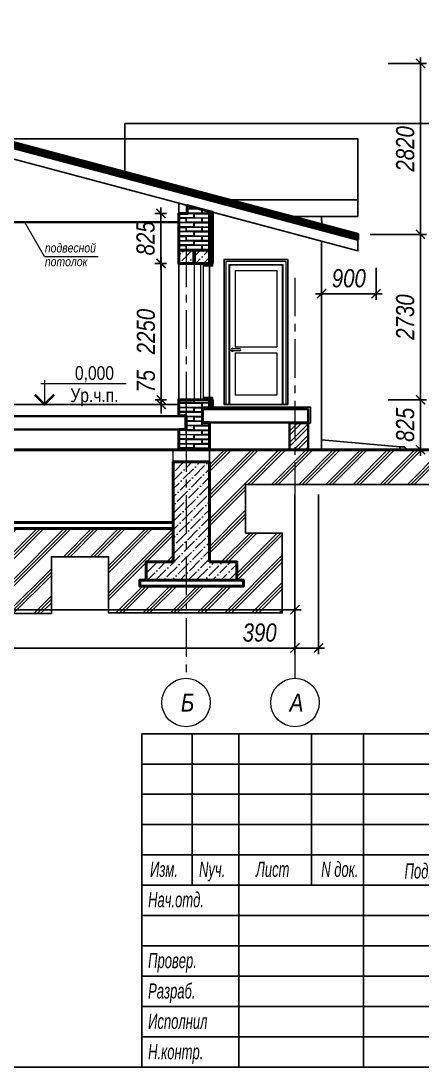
# Model space of a CAD drawing. Header units: millimetres. Extents: x 1582001 to 3303937, y 226471 to 491235.
# Drawn here: x 1855001 to 1861628, y 380855 to 398115 of the extents above; entities that cross this region are included whole.
import ezdxf
from ezdxf.enums import TextEntityAlignment as Align

# ---------------------------------------------------------------- set-up
doc = ezdxf.new("R2010")
doc.units = ezdxf.units.MM
doc.linetypes.add('CENTER', pattern=[50.8, 31.75, -6.35, 6.35, -6.35])
doc.layers.get('Defpoints').update_dxf_attribs({"color": 255, "lineweight": 30})
for name, color, linetype, lineweight in [('A-Wall-G', 22, 'Continuous', 50), ('Двери', 173, 'Continuous', 25), ('Кирпич', 253, 'Continuous', 9), ('Кровля', 232, 'Continuous', 25), ('Окна', 4, 'Continuous', 18), ('Оси', 251, 'CENTER', 9), ('Отметки', 123, 'Continuous', 18), ('Размеры', 7, 'Continuous', 18), ('Стены несущие', 7, 'Continuous', 40), ('тонко', 200, 'Continuous', 13), ('Утеплитель', 145, 'Continuous', 9), ('Штриховки', 251, 'Continuous', 20)]:
    doc.layers.add(name, color=color, linetype=linetype, lineweight=lineweight)
doc.layers.add('Rasmer', color=135, linetype='Continuous')
doc.layers.add('Формуляр', color=138, linetype='Continuous')
doc.styles.add('-АР-', font='ARIALN.TTF', dxfattribs={"width": 0.98, "height": 300})
doc.styles.add('GOST 2.304', font='ARIALNI.TTF', dxfattribs={"width": 0.98, "height": 300})
doc.styles.add('style', font='ARIALNI.TTF', dxfattribs={"width": 0.98, "height": 300})
doc.styles.add('STYLE1', font='ARIALNI.TTF', dxfattribs={"height": 300})
doc.dimstyles.new('М100', dxfattribs={"dimtxt": 600, "dimasz": 150, "dimexe": 100, "dimexo": 200, "dimgap": 100, "dimtad": 1, "dimdec": 0, "dimtxsty": 'style', "dimblk": 'ARCHTICK', "dimcen": 150, "dimdle": 100, "dimclrt": 256, "dimadec": 0, "dimazin": 0, "dimtfac": 1, "dimtdec": 0, "dimtmove": 1, "dimatfit": 3, "dimldrblk": 'NONE', "dimfxl": 0, "dimarcsym": 0})

# ---------------------------------------------------------------- blocks, each defined once
blk = doc.blocks.new('*U27')
h = blk.add_hatch()
h.set_pattern_fill('ANSI37', color=256, scale=20, angle=180, style=0)
h.set_pattern_definition([(225, (8565.04, 115358.71), (44.90128, -44.90128), []), (315, (8565.04, 115358.71), (44.90128, 44.90128), [])])
h.paths.add_polyline_path([(-2210, 50), (-2250, 50), (-2250, -100), (-2210, -100)])
h = blk.add_hatch()
h.set_pattern_fill('ANSI37', color=256, scale=20, angle=180, style=0)
h.set_pattern_definition([(225, (10215.04, 115358.71), (44.90128, -44.90128), []), (315, (10215.04, 115358.71), (44.90128, 44.90128), [])])
h.paths.add_polyline_path([(-40, 50), (-40, -50), (0, -50), (0, 50)])
for points in [[(0, -100), (-2250, -100), (-2250, 0), (0, 0)], [(0, -250), (-2250, -250), (-2250, -150), (0, -150)]]:
    blk.add_lwpolyline(points, close=True)
at = {"layer": 'Утеплитель', "lineweight": 30}
for points in [[(-2210, -100), (-2250, -100), (-2250, 50), (-2210, 50)], [(0, -100), (-40, -100), (-40, 50), (0, 50)]]:
    blk.add_lwpolyline(points, close=True, dxfattribs=at)
blk = doc.blocks.new('_ArchTick')
at = {"color": 0, "linetype": 'ByBlock', "const_width": 0.15}
blk.add_lwpolyline([(-0.5, -0.5), (0.5, 0.5)], dxfattribs=at)
blk = doc.blocks.new('*D499')
at = {"layer": 'Defpoints', "color": 0, "lineweight": -3, "transparency": 16777216}
for p in [(1847728, 390501), (1859528, 390501), (1847728, 388401)]:
    blk.add_point(p, dxfattribs=at)
at = {"layer": 'Размеры', "color": 0, "lineweight": -2, "transparency": 16777216}
for p, q in [((1847728, 390301), (1847728, 388301)), ((1859528, 390301), (1859528, 388301)), ((1859628, 388401), (1847628, 388401))]:
    blk.add_line(p, q, dxfattribs=at)
at = {"layer": 'Размеры', "color": 0, "lineweight": -2, "transparency": 16777216, "xscale": 150, "yscale": 150, "zscale": 150, "rotation": 180}
blk.add_blockref('_ArchTick', (1847728, 388401), dxfattribs=at)
at = {"layer": 'Размеры', "color": 0, "lineweight": -2, "transparency": 16777216, "xscale": 150, "yscale": 150, "zscale": 150}
blk.add_blockref('_ArchTick', (1859528, 388401), dxfattribs=at)
at = {"layer": 'Размеры', "transparency": 16777216, "insert": (1851398, 388654), "char_height": 300, "attachment_point": 5, "style": 'style'}
blk.add_mtext('11800', dxfattribs=at)
blk = doc.blocks.new('_None')
blk = doc.blocks.new('*D500')
at = {"layer": 'Defpoints', "color": 0, "lineweight": -3, "transparency": 16777216}
for p in [(1844628, 390501), (1859528, 390501), (1859528, 387769)]:
    blk.add_point(p, dxfattribs=at)
at = {"layer": 'Размеры', "color": 0, "lineweight": -2, "transparency": 16777216}
for p, q in [((1844628, 390301), (1844628, 387669)), ((1859528, 390301), (1859528, 387669)), ((1844528, 387769), (1859628, 387769))]:
    blk.add_line(p, q, dxfattribs=at)
at = {"layer": 'Размеры', "color": 0, "lineweight": -2, "transparency": 16777216, "xscale": 150, "yscale": 150, "zscale": 150, "rotation": 180}
blk.add_blockref('_ArchTick', (1844628, 387769), dxfattribs=at)
at = {"layer": 'Размеры', "color": 0, "lineweight": -2, "transparency": 16777216, "xscale": 150, "yscale": 150, "zscale": 150}
blk.add_blockref('_ArchTick', (1859528, 387769), dxfattribs=at)
at = {"layer": 'Размеры', "transparency": 16777216, "insert": (1852078, 388022), "char_height": 300, "attachment_point": 5, "style": 'style'}
blk.add_mtext('14900', dxfattribs=at)
blk = doc.blocks.new('*D501')
at = {"layer": 'Defpoints', "color": 0, "lineweight": -3, "transparency": 16777216}
for p in [(1859528, 390501), (1859918, 390501), (1859918, 387769)]:
    blk.add_point(p, dxfattribs=at)
at = {"layer": 'Размеры', "color": 0, "lineweight": -2, "transparency": 16777216}
for p, q in [((1859528, 390301), (1859528, 387669)), ((1859918, 390301), (1859918, 387669)), ((1858572, 387769), (1859528, 387769)), ((1859428, 387769), (1860018, 387769))]:
    blk.add_line(p, q, dxfattribs=at)
at = {"layer": 'Размеры', "color": 0, "lineweight": -2, "transparency": 16777216, "xscale": 150, "yscale": 150, "zscale": 150, "rotation": 180}
blk.add_blockref('_ArchTick', (1859528, 387769), dxfattribs=at)
at = {"layer": 'Размеры', "color": 0, "lineweight": -2, "transparency": 16777216, "xscale": 150, "yscale": 150, "zscale": 150}
blk.add_blockref('_ArchTick', (1859918, 387769), dxfattribs=at)
at = {"layer": 'Размеры', "transparency": 16777216, "insert": (1858945, 388022), "char_height": 300, "attachment_point": 5, "style": 'style'}
blk.add_mtext('390', dxfattribs=at)
blk = doc.blocks.new('*D503')
at = {"layer": 'Defpoints', "color": 0, "lineweight": -3, "transparency": 16777216}
for p in [(1859968, 394240), (1860868, 394240), (1860868, 393615)]:
    blk.add_point(p, dxfattribs=at)
at = {"layer": 'Размеры', "color": 0, "lineweight": -2, "transparency": 16777216}
for p, q in [((1859968, 394040), (1859968, 393515)), ((1860868, 394040), (1860868, 393515)), ((1859868, 393615), (1860968, 393615))]:
    blk.add_line(p, q, dxfattribs=at)
at = {"layer": 'Размеры', "color": 0, "lineweight": -2, "transparency": 16777216, "xscale": 150, "yscale": 150, "zscale": 150, "rotation": 180}
blk.add_blockref('_ArchTick', (1859968, 393615), dxfattribs=at)
at = {"layer": 'Размеры', "color": 0, "lineweight": -2, "transparency": 16777216, "xscale": 150, "yscale": 150, "zscale": 150}
blk.add_blockref('_ArchTick', (1860868, 393615), dxfattribs=at)
at = {"layer": 'Размеры', "transparency": 16777216, "insert": (1860418, 393868), "char_height": 300, "attachment_point": 5, "style": 'style'}
blk.add_mtext('900', dxfattribs=at)
blk = doc.blocks.new('*D504')
at = {"layer": 'Defpoints', "color": 0, "lineweight": -3, "transparency": 16777216}
for p in [(1860868, 397414), (1861603, 397414), (1860568, 394594)]:
    blk.add_point(p, dxfattribs=at)
at = {"layer": 'Размеры', "color": 0, "lineweight": -2, "transparency": 16777216}
for p, q in [((1861603, 394494), (1861603, 397514)), ((1861068, 397414), (1861703, 397414)), ((1860768, 394594), (1861703, 394594))]:
    blk.add_line(p, q, dxfattribs=at)
at = {"layer": 'Размеры', "color": 0, "lineweight": -2, "transparency": 16777216, "xscale": 150, "yscale": 150, "zscale": 150}
for p, rotation in [((1861603, 397414), 90), ((1861603, 394594), 270)]:
    blk.add_blockref('_ArchTick', p, dxfattribs=dict(at, rotation=rotation))
at = {"layer": 'Размеры', "transparency": 16777216, "insert": (1861350, 396004), "char_height": 300, "attachment_point": 5, "rotation": 90, "style": 'style'}
blk.add_mtext('2820', dxfattribs=at)
blk = doc.blocks.new('*D505')
at = {"layer": 'Defpoints', "color": 0, "lineweight": -3, "transparency": 16777216}
for p in [(1860568, 394594), (1860868, 391864), (1861603, 391864)]:
    blk.add_point(p, dxfattribs=at)
at = {"layer": 'Размеры', "color": 0, "lineweight": -2, "transparency": 16777216}
for p, q in [((1860768, 394594), (1861703, 394594)), ((1861603, 394694), (1861603, 391764)), ((1861068, 391864), (1861703, 391864))]:
    blk.add_line(p, q, dxfattribs=at)
at = {"layer": 'Размеры', "color": 0, "lineweight": -2, "transparency": 16777216, "xscale": 150, "yscale": 150, "zscale": 150}
for p, rotation in [((1861603, 394594), 90), ((1861603, 391864), 270)]:
    blk.add_blockref('_ArchTick', p, dxfattribs=dict(at, rotation=rotation))
at = {"layer": 'Размеры', "transparency": 16777216, "insert": (1861350, 393229), "char_height": 300, "attachment_point": 5, "rotation": 90, "style": 'style'}
blk.add_mtext('2730', dxfattribs=at)
blk = doc.blocks.new('*D506')
at = {"layer": 'Defpoints', "color": 0, "lineweight": -3, "transparency": 16777216}
for p in [(1860868, 391864), (1861418, 391039), (1861603, 391039)]:
    blk.add_point(p, dxfattribs=at)
at = {"layer": 'Размеры', "color": 0, "lineweight": -2, "transparency": 16777216}
for p, q in [((1861068, 391864), (1861703, 391864)), ((1861603, 391964), (1861603, 390939)), ((1861618, 391039), (1861703, 391039))]:
    blk.add_line(p, q, dxfattribs=at)
at = {"layer": 'Размеры', "color": 0, "lineweight": -2, "transparency": 16777216, "xscale": 150, "yscale": 150, "zscale": 150}
for p, rotation in [((1861603, 391864), 90), ((1861603, 391039), 270)]:
    blk.add_blockref('_ArchTick', p, dxfattribs=dict(at, rotation=rotation))
at = {"layer": 'Размеры', "transparency": 16777216, "insert": (1861350, 391452), "char_height": 300, "attachment_point": 5, "rotation": 90, "style": 'style'}
blk.add_mtext('825', dxfattribs=at)
blk = doc.blocks.new('OTMETKA')
at = {"color": 0, "linetype": 'Continuous', "lineweight": -2}
for p, q in [((6, 5.3), (6, 0)), ((24, 4.5), (5.2, 4.5)), ((9, 0), (0, 0)), ((0, 0), (6, 0))]:
    blk.add_line(p, q, dxfattribs=at)
at = {"color": 0, "linetype": 'Continuous', "lineweight": -2, "const_width": 0.5}
blk.add_lwpolyline([(3.88, 2.12), (6, 0), (8.12, 2.12)], dxfattribs=at)
at = {"color": 0, "linetype": 'Continuous', "lineweight": -2, "style": '-АР-', "flags": 8}
blk.add_attdef('OTMETKA', text='', height=3, dxfattribs=at).set_placement((17, 4.5), align=Align.BOTTOM_CENTER)
blk.add_attdef('FLOOR', text='', height=3, dxfattribs=at).set_placement((17, 3.5), align=Align.TOP_CENTER)
blk = doc.blocks.new('*D555')
at = {"layer": 'Defpoints', "color": 0, "lineweight": -3, "transparency": 16777216}
for p in [(1857608, 391864), (1857320, 391789), (1857608, 391789)]:
    blk.add_point(p, dxfattribs=at)
at = {"layer": 'Размеры', "color": 0, "lineweight": -2, "transparency": 16777216}
for p, q in [((1857320, 391864), (1857320, 392014)), ((1857408, 391864), (1857220, 391864)), ((1857320, 391864), (1857320, 391789)), ((1857408, 391789), (1857220, 391789)), ((1857320, 391789), (1857320, 391639))]:
    blk.add_line(p, q, dxfattribs=at)
at = {"layer": 'Размеры', "color": 0, "lineweight": -2, "transparency": 16777216, "xscale": 150, "yscale": 150, "zscale": 150}
for p, rotation in [((1857320, 391864), 270), ((1857320, 391789), 90)]:
    blk.add_blockref('_ArchTick', p, dxfattribs=dict(at, rotation=rotation))
at = {"layer": 'Размеры', "transparency": 16777216, "insert": (1857067, 392169), "char_height": 300, "attachment_point": 5, "rotation": 90, "style": 'style'}
blk.add_mtext('75', dxfattribs=at)
blk = doc.blocks.new('*D556')
at = {"layer": 'Defpoints', "color": 0, "lineweight": -3, "transparency": 16777216}
for p in [(1857320, 394114), (1857608, 394114), (1857608, 391864)]:
    blk.add_point(p, dxfattribs=at)
at = {"layer": 'Размеры', "color": 0, "lineweight": -2, "transparency": 16777216}
for p, q in [((1857408, 394114), (1857220, 394114)), ((1857320, 391764), (1857320, 394214)), ((1857408, 391864), (1857220, 391864))]:
    blk.add_line(p, q, dxfattribs=at)
at = {"layer": 'Размеры', "color": 0, "lineweight": -2, "transparency": 16777216, "xscale": 150, "yscale": 150, "zscale": 150}
for p, rotation in [((1857320, 394114), 90), ((1857320, 391864), 270)]:
    blk.add_blockref('_ArchTick', p, dxfattribs=dict(at, rotation=rotation))
at = {"layer": 'Размеры', "transparency": 16777216, "insert": (1857067, 392989), "char_height": 300, "attachment_point": 5, "rotation": 90, "style": 'style'}
blk.add_mtext('2250', dxfattribs=at)
blk = doc.blocks.new('*D527')
at = {"layer": 'Defpoints', "color": 0, "lineweight": -3, "transparency": 16777216}
for p in [(1857314, 394939), (1857608, 394939), (1857608, 394114)]:
    blk.add_point(p, dxfattribs=at)
at = {"layer": 'Размеры', "color": 0, "lineweight": -2, "transparency": 16777216}
for p, q in [((1857408, 394939), (1857214, 394939)), ((1857314, 394014), (1857314, 395039)), ((1857408, 394114), (1857214, 394114))]:
    blk.add_line(p, q, dxfattribs=at)
at = {"layer": 'Размеры', "color": 0, "lineweight": -2, "transparency": 16777216, "xscale": 150, "yscale": 150, "zscale": 150}
for p, rotation in [((1857314, 394939), 90), ((1857314, 394114), 270)]:
    blk.add_blockref('_ArchTick', p, dxfattribs=dict(at, rotation=rotation))
at = {"layer": 'Размеры', "transparency": 16777216, "insert": (1857061, 394527), "char_height": 300, "attachment_point": 5, "rotation": 90, "style": 'style'}
blk.add_mtext('825', dxfattribs=at)

msp = doc.modelspace()

# ---------------------------------------------------------------- hatches: boundary and pattern name
at = {"layer": 'Кирпич'}
h = msp.add_hatch(dxfattribs=at)
h.set_pattern_fill('ANSI32', color=256, scale=14, style=0)
h.set_pattern_definition([(45, (310901.3, 54469.8), (-94.292689, 94.292689), []), (45, (310964.17, 54469.8), (-94.292689, 94.292689), [])])
h.paths.add_polyline_path([(1859438.2, 391479), (1859748.2, 391479), (1859748.2, 391039), (1859438.2, 391039)])
at = {"layer": 'Размеры', "ltscale": 100}
h = msp.add_hatch(dxfattribs=at)
h.set_pattern_fill('PLAST', color=256, scale=50, angle=45, style=0)
h.set_pattern_definition([(45, (167999.66, 126626.28), (-224.506403, 224.506403), []), (45, (167971.6, 126654.35), (-224.506403, 224.506403), []), (45, (167943.54, 126682.4), (-224.506403, 224.506403), [])])
h.paths.add_polyline_path([(1837667.6, 391039), (1837667.6, 390521), (1843681.3, 390521), (1843681.3, 389671.9), (1843237.9, 389671.9), (1843237.9, 388326.8), (1848923.2, 388326.8), (1848923.2, 389265.6), (1852621.5, 389265.6), (1852621.5, 388335.6), (1855505, 388335.6), (1855505, 389274.2), (1856449.7, 389274.2), (1856449.7, 388348), (1859319.3, 388348), (1859319.3, 389666), (1858713.3, 389666), (1858713.3, 390467.5), (1863555.6, 390467.5), (1863512, 391039), (1858118.2, 391039), (1858118.2, 389189), (1858568.2, 389189), (1858568.2, 388889), (1858676, 388889), (1858676, 388789), (1856968.2, 388789), (1856968.2, 388889), (1857068.2, 388889), (1857068.2, 389189), (1857518.2, 389189), (1857518.2, 389739), (1854332.7, 389739), (1854332.7, 389189), (1854782.7, 389189), (1854782.7, 388889), (1854890.5, 388889), (1854890.5, 388789), (1853182.7, 388789), (1853182.7, 388889), (1853282.7, 388889), (1853282.7, 389189), (1853732.7, 389189), (1853732.7, 389739), (1847842.7, 389739), (1847842.7, 389189), (1848292.7, 389189), (1848292.7, 388889), (1848400.5, 388889), (1848400.5, 388789), (1846692.7, 388789), (1846692.7, 388889), (1846792.7, 388889), (1846792.7, 389189), (1847242.7, 389189), (1847242.7, 389739), (1844838.2, 389739), (1844838.2, 389189), (1845288.2, 389189), (1845288.2, 388889), (1845396, 388889), (1845396, 388789), (1843688.2, 388789), (1843688.2, 388889), (1843788.2, 388889), (1843788.2, 389189), (1844238.2, 389189), (1844238.2, 391039)])
at = {"layer": 'Штриховки', "ltscale": 100}
h = msp.add_hatch(dxfattribs=at)
h.set_pattern_fill('ANSI36', color=256, scale=30, style=0)
h.set_pattern_definition([(45, (167999.66, 127241.66), (50.5139407, 185.2177825), [238.125, -47.625, 0, -47.625])])
h.paths.add_polyline_path([(1857868.2, 394334), (1858118.2, 394334), (1858118.2, 394114), (1857868.2, 394114)])
h.paths.add_polyline_path([(1857608.2, 394334), (1857858.2, 394334), (1857858.2, 394114), (1857608.2, 394114)])
h = msp.add_hatch(dxfattribs=at)
h.set_pattern_fill('ANSI36', color=256, scale=30, style=0)
h.set_pattern_definition([(45, (179340.22, 116099.34), (50.5139407, 185.2177825), [238.125, -47.625, 0, -47.625])])
h.paths.add_polyline_path([(1857518.2, 390839), (1857858.2, 390839), (1857858.2, 388889), (1857218.2, 388889), (1857218.2, 389189), (1857518.2, 389189)])
h.paths.add_polyline_path([(1857858.2, 390839), (1858118.2, 390839), (1858118.2, 389189), (1858418.2, 389189), (1858418.2, 388889), (1857858.2, 388889)])
h.paths.add_polyline_path([(1857223.1, 389189), (1857068.2, 389189), (1857068.2, 388889), (1857223.1, 388889)])
h.paths.add_polyline_path([(1858403.1, 389189), (1858568.2, 389189), (1858568.2, 388889), (1858403.1, 388889)])

# ---------------------------------------------------------------- linework, layer by layer
for p, q in [((1857608.2, 394801.5), (1854218.2, 394801.5)), ((1854218.2, 394789), (1857608.2, 394789)), ((1857608.2, 394114), (1857608.2, 391864)), ((1854218.2, 391789), (1857608.2, 391789))]:
    msp.add_line(p, q)
for points in [[(1858168.2, 391744), (1858168.2, 391904), (1858118.2, 391904), (1858118.2, 394074), (1858168.2, 394074), (1858168.2, 394958.4), (1859968.2, 394479.5), (1859968.2, 391039), (1859748.2, 391039), (1859748.2, 391479), (1859783.2, 391479), (1859783.2, 391744), (1858168.2, 391744), (1858168.2, 391904), (1858118.2, 391904)], [(1859968.2, 394890.5), (1859971.6, 394752.9), (1859454.5, 394890.5), (1859968.2, 394890.5)], [(1858118.2, 391709), (1859748.2, 391709), (1859748.2, 391479), (1859783.2, 391479), (1859783.2, 391744), (1859783.2, 391744), (1858118.2, 391744), (1858118.2, 391709)], [(1859968.2, 391204.2), (1859968.2, 391039), (1861258.2, 391039), (1861258.2, 391089), (1859968.2, 391204.2)], [(1861258.2, 391089), (1861333.2, 391089), (1861358.2, 391064), (1861358.2, 391039), (1861258.2, 391039), (1861258.2, 391089)]]:
    msp.add_lwpolyline(points)
at = {"layer": 'A-Wall-G', "lineweight": 20}
for p, q in [((1857858.2, 394934), (1857608.2, 394934)), ((1857858.2, 395019), (1857748.2, 395019)), ((1857977.9, 395009), (1857748.2, 395009)), ((1857988.2, 394944), (1857748.2, 394944)), ((1857858.2, 395019), (1857858.2, 395040.9)), ((1857858.2, 394869), (1857858.2, 394934)), ((1857868.2, 395019), (1857868.2, 395038.2)), ((1857868.2, 395019), (1857940.3, 395019)), ((1857868.2, 394869), (1857868.2, 394934)), ((1857868.2, 394934), (1858118.2, 394934)), ((1857988.2, 394944), (1857988.2, 395006.3)), ((1857998.2, 394944), (1857998.2, 395003.6)), ((1858118.2, 394944), (1857998.2, 394944)), ((1857858.2, 394869), (1857608.2, 394869)), ((1857608.2, 394859), (1857728.2, 394859)), ((1857608.2, 394794), (1857728.2, 394794)), ((1857858.2, 394784), (1857608.2, 394784)), ((1857728.2, 394794), (1857728.2, 394859)), ((1857988.2, 394859), (1857738.2, 394859)), ((1857738.2, 394794), (1857738.2, 394859)), ((1857988.2, 394794), (1857738.2, 394794)), ((1857858.2, 394719), (1857858.2, 394784)), ((1857868.2, 394869), (1858118.2, 394869)), ((1857868.2, 394719), (1857868.2, 394784)), ((1857868.2, 394784), (1858118.2, 394784)), ((1857988.2, 394794), (1857988.2, 394859)), ((1857998.2, 394794), (1857998.2, 394859)), ((1858118.2, 394859), (1857998.2, 394859)), ((1858118.2, 394794), (1857998.2, 394794)), ((1857858.2, 394719), (1857608.2, 394719)), ((1857608.2, 394709), (1857728.2, 394709)), ((1857608.2, 394644), (1857728.2, 394644)), ((1857858.2, 394634), (1857608.2, 394634)), ((1857858.2, 394569), (1857608.2, 394569)), ((1857728.2, 394644), (1857728.2, 394709)), ((1857988.2, 394709), (1857738.2, 394709)), ((1857738.2, 394644), (1857738.2, 394709)), ((1857988.2, 394644), (1857738.2, 394644)), ((1857858.2, 394569), (1857858.2, 394634)), ((1857868.2, 394719), (1858118.2, 394719)), ((1857868.2, 394569), (1857868.2, 394634)), ((1857868.2, 394634), (1858118.2, 394634)), ((1857868.2, 394569), (1858118.2, 394569)), ((1857988.2, 394644), (1857988.2, 394709)), ((1857998.2, 394644), (1857998.2, 394709)), ((1858118.2, 394709), (1857998.2, 394709)), ((1858118.2, 394644), (1857998.2, 394644)), ((1857608.2, 394559), (1857728.2, 394559)), ((1857608.2, 394494), (1857728.2, 394494)), ((1857858.2, 394484), (1857608.2, 394484)), ((1857858.2, 394419), (1857608.2, 394419)), ((1857608.2, 394409), (1857728.2, 394409)), ((1857728.2, 394494), (1857728.2, 394559)), ((1857728.2, 394344), (1857728.2, 394409)), ((1857988.2, 394559), (1857738.2, 394559)), ((1857738.2, 394494), (1857738.2, 394559)), ((1857988.2, 394494), (1857738.2, 394494)), ((1857988.2, 394409), (1857738.2, 394409)), ((1857738.2, 394344), (1857738.2, 394409)), ((1857858.2, 394419), (1857858.2, 394484)), ((1857868.2, 394419), (1857868.2, 394484)), ((1857868.2, 394484), (1858118.2, 394484)), ((1857868.2, 394419), (1858118.2, 394419)), ((1857988.2, 394494), (1857988.2, 394559)), ((1857988.2, 394344), (1857988.2, 394409)), ((1857998.2, 394494), (1857998.2, 394559)), ((1858118.2, 394559), (1857998.2, 394559)), ((1858118.2, 394494), (1857998.2, 394494)), ((1857998.2, 394344), (1857998.2, 394409)), ((1858118.2, 394409), (1857998.2, 394409)), ((1857608.2, 394344), (1857728.2, 394344)), ((1857988.2, 394344), (1857738.2, 394344)), ((1858118.2, 394344), (1857998.2, 394344)), ((1857858.2, 391819), (1857608.2, 391819)), ((1857608.2, 391809), (1857728.2, 391809)), ((1857728.2, 391744), (1857728.2, 391809)), ((1857738.2, 391809), (1857988.2, 391809)), ((1857738.2, 391744), (1857738.2, 391809)), ((1857738.2, 391809), (1857988.2, 391809)), ((1857858.2, 391819), (1857858.2, 391864)), ((1857858.2, 391819), (1857858.2, 391864)), ((1857868.2, 391819), (1857868.2, 391864)), ((1857868.2, 391819), (1857868.2, 391864)), ((1857868.2, 391819), (1858118.2, 391819)), ((1857988.2, 391744), (1857988.2, 391809)), ((1858118.2, 391809), (1857998.2, 391809)), ((1858118.2, 391809), (1857998.2, 391809)), ((1857998.2, 391744), (1857998.2, 391809)), ((1857608.2, 391744), (1857728.2, 391744)), ((1857858.2, 391734), (1857608.2, 391734)), ((1857858.2, 391734), (1857608.2, 391734)), ((1857858.2, 391669), (1857608.2, 391669)), ((1857608.2, 391659), (1857728.2, 391659)), ((1857728.2, 391594), (1857728.2, 391659)), ((1857738.2, 391744), (1857988.2, 391744)), ((1857738.2, 391744), (1857988.2, 391744)), ((1857738.2, 391659), (1857988.2, 391659)), ((1857738.2, 391594), (1857738.2, 391659)), ((1857738.2, 391659), (1857988.2, 391659)), ((1857858.2, 391669), (1857858.2, 391734)), ((1857858.2, 391669), (1857858.2, 391734)), ((1857868.2, 391669), (1857868.2, 391734)), ((1857868.2, 391734), (1858118.2, 391734)), ((1857868.2, 391669), (1857868.2, 391734)), ((1857868.2, 391734), (1858118.2, 391734)), ((1857868.2, 391669), (1858008.2, 391669)), ((1857988.2, 391594), (1857988.2, 391659)), ((1858118.2, 391744), (1857998.2, 391744)), ((1858118.2, 391744), (1857998.2, 391744)), ((1857858.2, 391584), (1857718.2, 391584)), ((1857858.2, 391584), (1857718.2, 391584)), ((1857858.2, 391519), (1857718.2, 391519)), ((1857858.2, 391509), (1857718.2, 391509)), ((1857858.2, 391509), (1857718.2, 391509)), ((1857738.2, 391594), (1857988.2, 391594)), ((1857738.2, 391594), (1857988.2, 391594)), ((1857738.2, 391509), (1857988.2, 391509)), ((1857738.2, 391444), (1857738.2, 391509)), ((1857738.2, 391509), (1857988.2, 391509)), ((1857858.2, 391519), (1857858.2, 391584)), ((1857858.2, 391519), (1857858.2, 391584)), ((1857868.2, 391519), (1857868.2, 391584)), ((1857868.2, 391584), (1858008.2, 391584)), ((1857868.2, 391519), (1857868.2, 391584)), ((1857868.2, 391584), (1858008.2, 391584)), ((1857868.2, 391519), (1858008.2, 391519)), ((1857868.2, 391509), (1858008.2, 391509)), ((1857868.2, 391509), (1858008.2, 391509)), ((1857988.2, 391444), (1857988.2, 391509)), ((1857988.2, 391444), (1857988.2, 391509)), ((1857998.2, 391444), (1857998.2, 391509)), ((1857998.2, 391444), (1857998.2, 391509)), ((1857858.2, 391369), (1857608.2, 391369)), ((1857728.2, 391359), (1857608.2, 391359)), ((1857608.2, 391294), (1857728.2, 391294)), ((1857608.2, 391294), (1857728.2, 391294)), ((1857858.2, 391434), (1857718.2, 391434)), ((1857858.2, 391434), (1857718.2, 391434)), ((1857728.2, 391294), (1857728.2, 391359)), ((1857728.2, 391294), (1857728.2, 391359)), ((1857738.2, 391444), (1857988.2, 391444)), ((1857738.2, 391444), (1857988.2, 391444)), ((1857738.2, 391359), (1857988.2, 391359)), ((1857738.2, 391294), (1857738.2, 391359)), ((1857738.2, 391359), (1857988.2, 391359)), ((1857738.2, 391294), (1857988.2, 391294)), ((1857738.2, 391294), (1857988.2, 391294)), ((1857858.2, 391369), (1857858.2, 391434)), ((1857858.2, 391369), (1857858.2, 391434)), ((1857868.2, 391369), (1857868.2, 391434)), ((1857868.2, 391434), (1858118.2, 391434)), ((1857868.2, 391369), (1857868.2, 391434)), ((1857868.2, 391434), (1858118.2, 391434)), ((1857868.2, 391369), (1858118.2, 391369)), ((1857868.2, 391359), (1857988.2, 391359)), ((1857988.2, 391294), (1857988.2, 391359)), ((1857988.2, 391294), (1857988.2, 391359)), ((1858118.2, 391444), (1857998.2, 391444)), ((1858118.2, 391444), (1857998.2, 391444)), ((1857998.2, 391294), (1857998.2, 391359)), ((1857998.2, 391359), (1858118.2, 391359)), ((1857998.2, 391294), (1857998.2, 391359)), ((1858118.2, 391294), (1857998.2, 391294)), ((1858118.2, 391294), (1857998.2, 391294)), ((1857858.2, 391284), (1857608.2, 391284)), ((1857858.2, 391219), (1857608.2, 391219)), ((1857728.2, 391209), (1857608.2, 391209)), ((1857608.2, 391144), (1857728.2, 391144)), ((1857608.2, 391144), (1857728.2, 391144)), ((1857858.2, 391134), (1857608.2, 391134)), ((1857728.2, 391209), (1857718.2, 391209)), ((1857858.2, 391134), (1857718.2, 391134)), ((1857728.2, 391144), (1857728.2, 391209)), ((1857728.2, 391144), (1857728.2, 391209)), ((1857738.2, 391209), (1857988.2, 391209)), ((1857738.2, 391144), (1857738.2, 391209)), ((1857738.2, 391209), (1857988.2, 391209)), ((1857738.2, 391144), (1857988.2, 391144)), ((1857738.2, 391144), (1857988.2, 391144)), ((1857858.2, 391219), (1857858.2, 391284)), ((1857858.2, 391219), (1857858.2, 391284)), ((1857858.2, 391069), (1857858.2, 391134)), ((1857858.2, 391069), (1857858.2, 391134)), ((1857868.2, 391219), (1857868.2, 391284)), ((1857868.2, 391284), (1858118.2, 391284)), ((1857868.2, 391219), (1857868.2, 391284)), ((1857868.2, 391284), (1858118.2, 391284)), ((1857868.2, 391219), (1858118.2, 391219)), ((1857868.2, 391209), (1857988.2, 391209)), ((1857868.2, 391069), (1857868.2, 391134)), ((1857868.2, 391134), (1858118.2, 391134)), ((1857868.2, 391069), (1857868.2, 391134)), ((1857868.2, 391134), (1858118.2, 391134)), ((1857978.2, 391209), (1857988.2, 391209)), ((1857988.2, 391144), (1857988.2, 391209)), ((1857988.2, 391144), (1857988.2, 391209)), ((1857998.2, 391144), (1857998.2, 391209)), ((1857998.2, 391144), (1857998.2, 391209)), ((1857998.2, 391209), (1858118.2, 391209)), ((1857998.2, 391209), (1858008.2, 391209)), ((1858118.2, 391144), (1857998.2, 391144)), ((1858118.2, 391144), (1857998.2, 391144)), ((1857858.2, 391069), (1857608.2, 391069)), ((1857868.2, 391069), (1858118.2, 391069))]:
    msp.add_line(p, q, dxfattribs=at)
at = {"layer": 'A-Wall-G', "color": 0, "ltscale": 100}
for p, q in [((1837667.6, 391039), (1863512, 391039)), ((1858118.2, 390839), (1857518.2, 390839)), ((1858118.2, 390839), (1858118.2, 389189)), ((1857518.2, 389839), (1854332.7, 389839)), ((1854332.7, 389739), (1857518.2, 389739))]:
    msp.add_line(p, q, dxfattribs=at)
for points in [[(1860568.2, 394506.2), (1860568.2, 394594.2), (1852563, 396724), (1850008.2, 397408.6), (1847453.3, 396724), (1846698.2, 396523.4), (1846698.2, 396435.5), (1847464.5, 396639), (1847464.5, 396639), (1850008.2, 397320.6), (1852551.9, 396639), (1860568.2, 394506.2)], [(1860568.2, 394563.6), (1850008.2, 397383.3)], [(1860568.2, 394535.5), (1850008.2, 397358)], [(1858118.2, 389189), (1858568.2, 389189), (1858568.2, 388889), (1857068.2, 388889), (1857068.2, 389189), (1857518.2, 389189), (1857518.2, 390839)], [(1858568.2, 388889), (1858676, 388889), (1858676, 388789), (1857068.2, 388789), (1856968.2, 388789), (1856968.2, 388889), (1858568.2, 388889)]]:
    msp.add_lwpolyline(points, dxfattribs=at)
at = {"layer": 'A-Wall-G', "ltscale": 100}
for points in [[(1858118.2, 394971.7), (1857748.2, 395070.1), (1857748.2, 394937.4), (1857608.2, 394937.4), (1857608.2, 394114), (1857608.2, 394114), (1857608.2, 394114), (1857608.2, 394114), (1857608.2, 394114), (1858118.2, 394114), (1858118.2, 394971.7)], [(1857608.2, 391039), (1857608.2, 391374), (1857728.2, 391374), (1857728.2, 391599), (1857608.2, 391599), (1857608.2, 391864), (1858118.2, 391864), (1858118.2, 391714), (1857998.2, 391714), (1857998.2, 391489), (1858118.2, 391489), (1858118.2, 391039)]]:
    msp.add_lwpolyline(points, dxfattribs=at)
for points in [[(1858168.2, 394114), (1858118.2, 394114), (1858118.2, 394971.7), (1858168.2, 394958.4)], [(1857608.2, 394334), (1857858.2, 394334), (1857858.2, 394114), (1857608.2, 394114)], [(1857868.2, 394334), (1858118.2, 394334), (1858118.2, 394114), (1857868.2, 394114)], [(1858168.2, 391864), (1858118.2, 391864), (1858118.2, 391744), (1858168.2, 391744)]]:
    msp.add_lwpolyline(points, close=True, dxfattribs=at)
at = {"layer": 'Defpoints', "color": 255, "lineweight": -3, "ltscale": 100}
for points in [[(1863512, 391039), (1858118.2, 391039), (1858118.2, 389189), (1858568.2, 389189), (1858568.2, 388889), (1858676, 388889), (1858676, 388789), (1856968.2, 388789), (1856968.2, 388889), (1857068.2, 388889), (1857068.2, 389189), (1857518.2, 389189), (1857518.2, 389739), (1854332.7, 389739)], [(1843237.9, 388326.8), (1848923.2, 388326.8), (1848923.2, 389265.6), (1852621.5, 389265.6), (1852621.5, 388335.6), (1855505, 388335.6), (1855505, 389274.2), (1856449.7, 389274.2), (1856449.7, 388348), (1859319.3, 388348), (1859319.3, 389666), (1858713.3, 389666), (1858713.3, 390467.5), (1863555.6, 390467.5)]]:
    msp.add_lwpolyline(points, dxfattribs=at)
at = {"layer": 'Rasmer', "color": 0, "ltscale": 2}
for p, q in [((1856715.6, 395619.2), (1856715.6, 396422.5)), ((1856715.6, 396422.5), (1863564.3, 396422.5))]:
    msp.add_line(p, q, dxfattribs=at)
at = {"layer": 'Двери', "color": 0}
msp.add_lwpolyline([(1859408.2, 391789), (1858358.2, 391789), (1858358.2, 394179), (1859408.2, 394179)], close=True, dxfattribs=at)
at = {"layer": 'Кровля', "color": 0}
for points in [[(1860568.2, 394506.2), (1852551.9, 396639), (1850008.2, 397320.6), (1847464.5, 396639), (1846698.2, 396435.5), (1846698.2, 396247.3), (1847488.2, 396459), (1850008.2, 397134.2), (1852528.2, 396459), (1860568.2, 394319.8), (1860568.2, 394506.2)], [(1860568.2, 395164.8), (1860568.2, 396166.9), (1854656.8, 396166.9), (1854656.8, 396166.9), (1858423.4, 395164.8), (1858423.4, 395164.8), (1858423.4, 395164.8), (1860568.2, 395164.8)]]:
    msp.add_lwpolyline(points, dxfattribs=at)
at = {"layer": 'Кровля'}
msp.add_lwpolyline([(1857748.2, 394947.4), (1857608.2, 394947.4), (1857608.2, 395107.4), (1857748.2, 395070.1)], close=True, dxfattribs=at)
at = {"layer": 'Кровля', "color": 0}
msp.add_lwpolyline([(1860568.2, 394890.5), (1859454.5, 394890.5), (1858423.4, 395164.8), (1860568.2, 395164.8)], close=True, dxfattribs=at)
at = {"layer": 'Оси', "ltscale": 20}
for p, q in [((1857728.2, 394356.8), (1857728.2, 387269.2)), ((1859528.2, 393877.9), (1859528.2, 387269.2))]:
    msp.add_line(p, q, dxfattribs=at)
at = {"layer": 'Оси', "linetype": 'Continuous', "ltscale": 100}
for centre in [(1857728.2, 386869.2), (1859528.2, 386869.2)]:
    msp.add_circle(centre, 400, dxfattribs=at)
at = {"layer": 'Размеры'}
for q in [(1855061, 394801.5), (1856278.3, 394227.6)]:
    msp.add_line((1855390.4, 394227.6), q, dxfattribs=at)
at = {"layer": 'Размеры', "ltscale": 100}
for points in [[(1857518.2, 390839), (1857518.2, 391039)], [(1858118.2, 390839), (1858118.2, 391039)]]:
    msp.add_lwpolyline(points, dxfattribs=at)
at = {"layer": 'Стены несущие'}
for points in [[(1858008.2, 391489), (1859748.2, 391489), (1859748.2, 391709), (1858008.2, 391709)], [(1857718.2, 391374), (1854108.2, 391374), (1854108.2, 391594), (1857718.2, 391594)], [(1859438.2, 391479), (1859748.2, 391479), (1859748.2, 391039), (1859438.2, 391039)]]:
    msp.add_lwpolyline(points, close=True, dxfattribs=at)
at = {"layer": 'тонко', "color": 0}
for p, q in [((1858388.2, 394149), (1858388.2, 391789)), ((1858388.2, 394149), (1859378.2, 394149)), ((1858438.2, 394099), (1858438.2, 391789)), ((1858438.2, 394099), (1859328.2, 394099)), ((1858448.2, 394089), (1858448.2, 391789)), ((1858448.2, 394089), (1859318.2, 394089)), ((1859318.2, 394089), (1859318.2, 391789)), ((1859328.2, 394099), (1859328.2, 391789)), ((1859378.2, 394149), (1859378.2, 391789)), ((1858538.2, 393999), (1858538.2, 392739)), ((1858538.2, 393999), (1859228.2, 393999)), ((1859228.2, 393999), (1859228.2, 392739)), ((1858618.6, 392704), (1858493.6, 392704)), ((1858618.6, 392674), (1858493.6, 392674)), ((1858538.2, 392739), (1859228.2, 392739)), ((1858538.2, 392639), (1858538.2, 391939)), ((1858538.2, 392639), (1859228.2, 392639)), ((1859228.2, 392639), (1859228.2, 391939)), ((1859228.2, 391939), (1858538.2, 391939))]:
    msp.add_line(p, q, dxfattribs=at)
for centre, radius, start, end in [((1858493.6, 392689), 25, 36.8699, 323.1301), ((1858493.6, 392689), 15, 90, 270), ((1858618.6, 392689), 15, 270, 90)]:
    msp.add_arc(centre, radius, start, end, dxfattribs=at)
at = {"layer": 'Формуляр', "color": 0}
for p, q in [((1857000.3, 386354.9), (1857000.3, 380854.9)), ((1857000.3, 386354.9), (1875500.3, 386354.9)), ((1857832.2, 386354.9), (1857832.2, 383854.9)), ((1858600.3, 386354.9), (1858600.3, 380854.9)), ((1859800.3, 386354.9), (1859800.3, 383854.9)), ((1860658.7, 386354.9), (1860658.7, 380854.9)), ((1857000.3, 385354.9), (1875500.3, 385354.9)), ((1857000.3, 384854.9), (1863500.3, 384854.9)), ((1857000.3, 384354.9), (1863500.3, 384354.9)), ((1857000.3, 383854.9), (1875500.3, 383854.9)), ((1857000.3, 383354.9), (1863500.3, 383354.9)), ((1857000.3, 382854.9), (1863500.3, 382854.9)), ((1857000.3, 382354.9), (1863500.3, 382354.9)), ((1857000.3, 381854.9), (1863500.3, 381854.9)), ((1857000.3, 381354.9), (1863500.3, 381354.9))]:
    msp.add_line(p, q, dxfattribs=at)
at = {"layer": 'Формуляр'}
msp.add_line((1857000.3, 385854.9), (1863500.3, 385854.9), dxfattribs=at)
at = {"layer": 'Формуляр', "color": 0}
msp.add_lwpolyline([(1836000.4, 380854.9), (1836000.4, 409544.8), (1875500.3, 409544.8), (1875500.3, 380854.9)], close=True, dxfattribs=at)

# ---------------------------------------------------------------- block references
at = {"layer": 'Окна', "rotation": 270}
msp.add_blockref('*U27', (1858118.2, 391864), dxfattribs=at)
at = {"layer": 'Отметки', "color": 0, "ltscale": 100, "xscale": 75, "yscale": 75, "zscale": 75}
msp.add_blockref('OTMETKA', (1854940.9, 391789), dxfattribs=at).add_auto_attribs({'OTMETKA': '0,000', 'FLOOR': 'Ур.ч.п.'})

# ---------------------------------------------------------------- texts
at = {"layer": 'Оси', "linetype": 'Continuous', "ltscale": 100, "style": 'GOST 2.304'}
for s, p in [('Б', (1857754.5, 386869.2)), ('А', (1859554.5, 386869.2))]:
    msp.add_text(s, height=297.2, dxfattribs=at).set_placement(p, align=Align.MIDDLE_CENTER)
at = {"layer": 'Размеры', "style": 'GOST 2.304'}
for s, p in [('подвесной', (1855397.1, 394295.4)), ('потолок', (1855397.1, 394067.7))]:
    msp.add_text(s, height=150, dxfattribs=at).set_placement(p)
at = {"layer": 'Формуляр', "color": 0, "style": 'STYLE1', "width": 0.75}
for s, p in [('Изм.', (1857134.5, 383992.9)), ('Nуч.', (1857944, 383992.9)), ('Лист', (1858883.5, 383992.9)), ('N док.', (1859962.7, 383992.9)), ('Подп.', (1861338.8, 383966)), ('Нач.отд.', (1857102.6, 383491.3)), ('Провер.', (1857102.6, 382488)), ('Разраб.', (1857102.6, 381986.3)), ('Исполнил', (1857102.6, 381484.7)), ('Н.контр.', (1857102.6, 380983))]:
    msp.add_text(s, height=250, dxfattribs=at).set_placement(p)

# ---------------------------------------------------------------- dimensions: what is measured, and where the dimension line sits
at = {"layer": 'Размеры'}
for base, p1, p2, angle, picture, middle in [((1861602.7, 397414), (1860568.2, 394594.2), (1860868.2, 397414), 90, '*D504', (1861349.5, 396004.1)), ((1857314, 394939), (1857608.2, 394114), (1857608.2, 394939), 90, '*D527', (1857060.8, 394526.5)), ((1861602.7, 391864), (1860568.2, 394594.2), (1860868.2, 391864), 90, '*D505', (1861349.5, 393229.1)), ((1860868.2, 393615.1), (1859968.2, 394240), (1860868.2, 394240), 180, '*D503', (1860418.2, 393868.2)), ((1857319.8, 394114), (1857608.2, 391864), (1857608.2, 394114), 90, '*D556', (1857066.7, 392989)), ((1861602.7, 391039), (1860868.2, 391864), (1861418.2, 391039), 90, '*D506', (1861349.5, 391451.5)), ((1859528.2, 387769.2), (1844628.2, 390501.1), (1859528.2, 390501.1), 180, '*D500', (1852078.2, 388022.4))]:
    dim = msp.add_linear_dim(base=base, p1=p1, p2=p2, angle=angle, dimstyle='М100', override={"dimtxt": 250}, dxfattribs=at)
    dim.commit()
    dim.dimension.update_dxf_attribs({"geometry": picture, "text_midpoint": middle})
for base, p1, p2, angle, override, picture, middle in [((1857319.8, 391789), (1857608.2, 391864), (1857608.2, 391789), 90, {"dimtxt": 250}, '*D555', (1857319.8, 392168.9)), ((1847728.2, 388401.1), (1859528.2, 390501.1), (1847728.2, 390501.1), 180, {"dimtxt": 250, "dimlfac": 1, "dimtxsty": 'style', "dimblk1": 'ArchTick', "dimblk2": 'ArchTick', "dimsah": 1, "dimtolj": 0}, '*D499', (1851397.7, 388401.1)), ((1859918.2, 387769.2), (1859528.2, 390501.1), (1859918.2, 390501.1), 180, {"dimtxt": 250}, '*D501', (1858945, 387769.2))]:
    dim = msp.add_linear_dim(base=base, p1=p1, p2=p2, angle=angle, dimstyle='М100', override=override, dxfattribs=at)
    dim.commit()
    dim.dimension.update_dxf_attribs({"geometry": picture, "text_midpoint": middle, "dimtype": 160})

doc.saveas('drawing.dxf')
